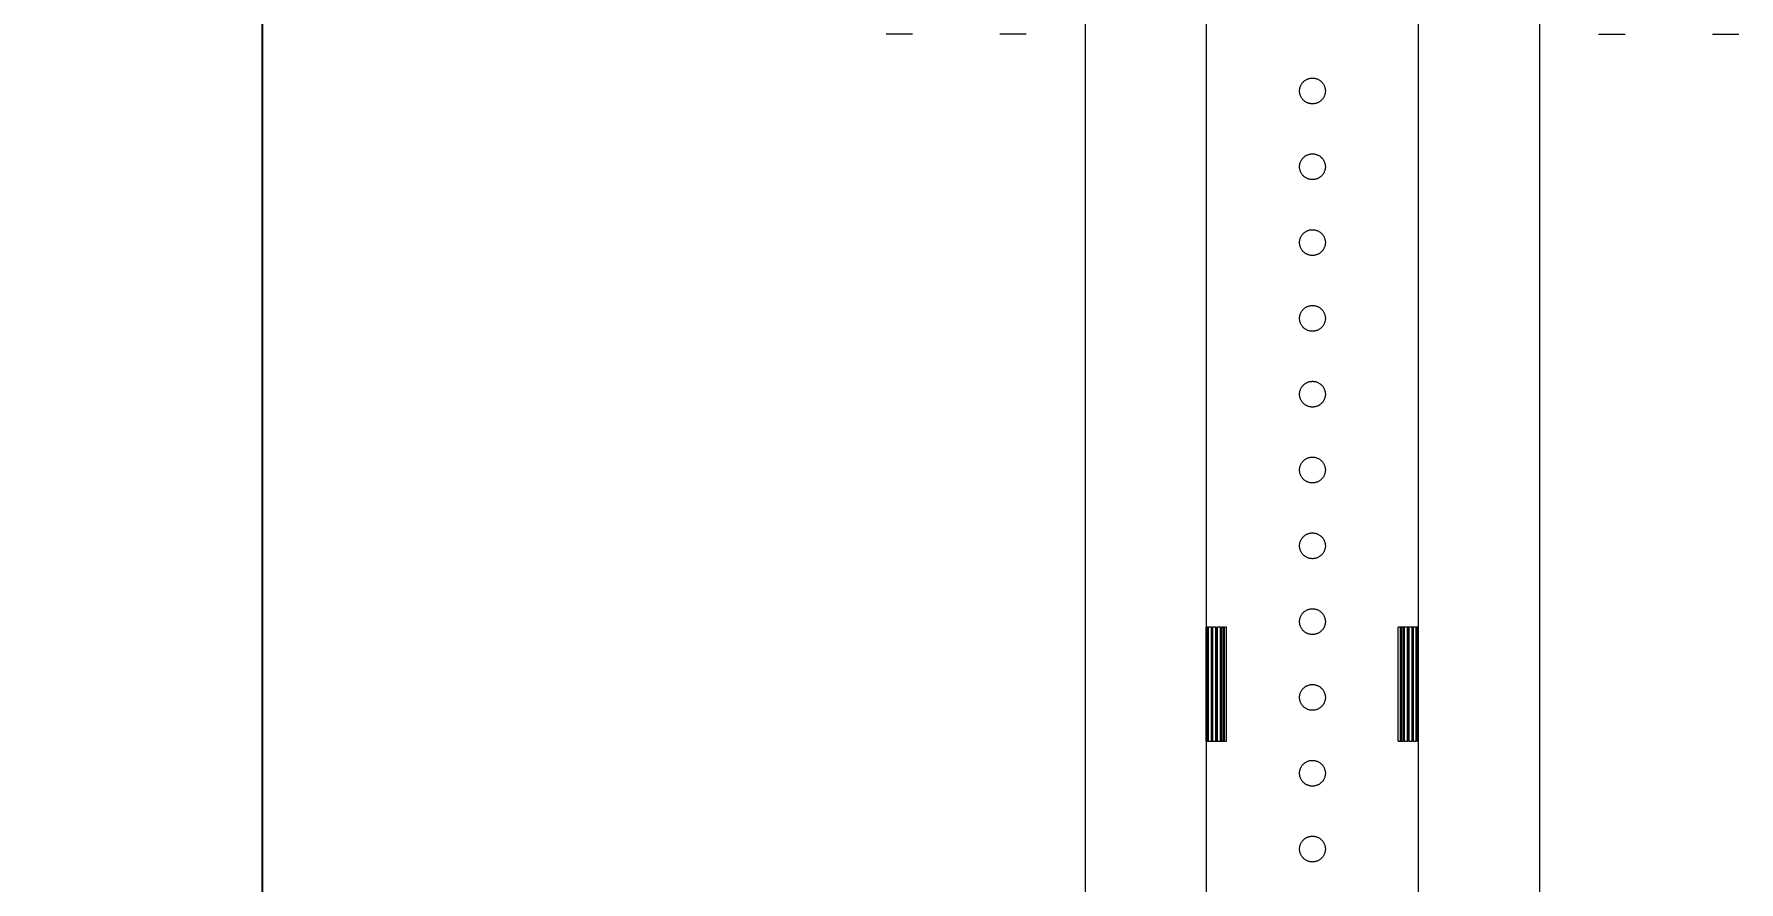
# Model space of a CAD drawing. Header units: millimetres. Extents: x -999 to 4635, y -962 to 3668.
# Drawn here: x -220.2 to 229.5, y 1077.8 to 1301.5 of the extents above; entities that cross this region are included whole.
import ezdxf

# ---------------------------------------------------------------- set-up
doc = ezdxf.new("R2010")
doc.units = ezdxf.units.MM
doc.layers.add('GORUNEN', color=7, linetype='Continuous', lineweight=9)
doc.layers.add('OLCU', color=4, linetype='Continuous', lineweight=9)
doc.styles.add('PI3D', font='arial.ttf')
doc.dimstyles.new('PF_MM', dxfattribs={"dimtxt": 40, "dimasz": 32, "dimexe": 24, "dimexo": 20, "dimgap": 14, "dimtad": 1, "dimdec": 1, "dimtxsty": 'PI3D', "dimcen": 2.5, "dimclrd": 4, "dimclre": 4, "dimclrt": 3, "dimazin": 3, "dimtfac": 1, "dimtmove": 0, "dimatfit": 3})

msp = doc.modelspace()

# ---------------------------------------------------------------- linework, layer by layer
at = {"layer": 'GORUNEN'}
for points in [[(57, 2515), (57, 329.5)], [(89, 2515), (89, 330)], [(145, 330), (145, 2515)], [(177, 329.5), (177, 2515)], [(11.5, 1301.5), (4.5, 1301.5)], [(41.5, 1301.5), (34.5, 1301.5)], [(192.5, 1301.5), (199.5, 1301.5)], [(222.5, 1301.5), (229.5, 1301.5)], [(119.98, 1284.87), (119.9, 1284.72), (119.81, 1284.58), (119.71, 1284.44), (119.6, 1284.31), (119.49, 1284.18), (119.37, 1284.06), (119.25, 1283.95), (119.12, 1283.84), (118.98, 1283.74), (118.84, 1283.64), (118.7, 1283.55), (118.55, 1283.47), (118.39, 1283.4), (118.24, 1283.33), (118.08, 1283.28), (117.92, 1283.23), (117.75, 1283.18), (117.59, 1283.15), (117.42, 1283.13), (117.25, 1283.11), (117.08, 1283.1), (116.91, 1283.1), (116.74, 1283.11), (116.57, 1283.13), (116.41, 1283.15), (116.24, 1283.19), (116.07, 1283.23), (115.91, 1283.28), (115.75, 1283.34), (115.6, 1283.4), (115.44, 1283.48), (115.3, 1283.56), (115.15, 1283.65), (115.01, 1283.74), (114.88, 1283.84), (114.75, 1283.95), (114.62, 1284.07), (114.5, 1284.19), (114.39, 1284.32), (114.29, 1284.45), (114.19, 1284.59), (114.1, 1284.73), (114.01, 1284.88), (113.93, 1285.03), (113.87, 1285.18), (113.8, 1285.34), (113.75, 1285.5), (113.7, 1285.67), (113.67, 1285.83), (113.64, 1286), (113.62, 1286.17), (113.6, 1286.34), (113.6, 1286.5), (113.6, 1286.67), (113.62, 1286.84), (113.64, 1287.01), (113.67, 1287.18), (113.71, 1287.34), (113.75, 1287.51), (113.81, 1287.67), (113.87, 1287.82), (113.94, 1287.98), (114.02, 1288.13)], [(114.02, 1288.13), (114.1, 1288.28), (114.19, 1288.42), (114.29, 1288.56), (114.4, 1288.69), (114.51, 1288.82), (114.63, 1288.94), (114.75, 1289.05), (114.88, 1289.16), (115.02, 1289.26), (115.16, 1289.36), (115.3, 1289.45), (115.45, 1289.53), (115.61, 1289.6), (115.76, 1289.67), (115.92, 1289.72), (116.08, 1289.77), (116.25, 1289.82), (116.41, 1289.85), (116.58, 1289.87), (116.75, 1289.89), (116.92, 1289.9), (117.09, 1289.9), (117.26, 1289.89), (117.43, 1289.87), (117.59, 1289.85), (117.76, 1289.81), (117.93, 1289.77), (118.09, 1289.72), (118.25, 1289.66), (118.4, 1289.6), (118.56, 1289.52), (118.7, 1289.44), (118.85, 1289.35), (118.99, 1289.26), (119.12, 1289.16), (119.25, 1289.05), (119.38, 1288.93), (119.5, 1288.81), (119.61, 1288.68), (119.71, 1288.55), (119.81, 1288.41), (119.9, 1288.27), (119.99, 1288.12), (120.07, 1287.97), (120.13, 1287.82), (120.2, 1287.66), (120.25, 1287.5), (120.3, 1287.33), (120.33, 1287.17), (120.36, 1287), (120.38, 1286.83), (120.4, 1286.66), (120.4, 1286.5), (120.4, 1286.33), (120.38, 1286.16), (120.36, 1285.99), (120.33, 1285.82), (120.29, 1285.66), (120.25, 1285.49), (120.19, 1285.33), (120.13, 1285.18), (120.06, 1285.02), (119.98, 1284.87)], [(114.02, 1268.13), (114.1, 1268.28), (114.19, 1268.42), (114.29, 1268.56), (114.4, 1268.69), (114.51, 1268.82), (114.63, 1268.94), (114.75, 1269.05), (114.88, 1269.16), (115.02, 1269.26), (115.16, 1269.36), (115.3, 1269.45), (115.45, 1269.53), (115.61, 1269.6), (115.76, 1269.67), (115.92, 1269.72), (116.08, 1269.77), (116.25, 1269.82), (116.41, 1269.85), (116.58, 1269.87), (116.75, 1269.89), (116.92, 1269.9), (117.09, 1269.9), (117.26, 1269.89), (117.43, 1269.87), (117.59, 1269.85), (117.76, 1269.81), (117.93, 1269.77), (118.09, 1269.72), (118.25, 1269.66), (118.4, 1269.6), (118.56, 1269.52), (118.7, 1269.44), (118.85, 1269.35), (118.99, 1269.26), (119.12, 1269.16), (119.25, 1269.05), (119.38, 1268.93), (119.5, 1268.81), (119.61, 1268.68), (119.71, 1268.55), (119.81, 1268.41), (119.9, 1268.27), (119.99, 1268.12), (120.07, 1267.97), (120.13, 1267.82), (120.2, 1267.66), (120.25, 1267.5), (120.3, 1267.33), (120.33, 1267.17), (120.36, 1267), (120.38, 1266.83), (120.4, 1266.66), (120.4, 1266.5), (120.4, 1266.33), (120.38, 1266.16), (120.36, 1265.99), (120.33, 1265.82), (120.29, 1265.66), (120.25, 1265.49), (120.19, 1265.33), (120.13, 1265.18), (120.06, 1265.02), (119.98, 1264.87)], [(119.98, 1264.87), (119.9, 1264.72), (119.81, 1264.58), (119.71, 1264.44), (119.6, 1264.31), (119.49, 1264.18), (119.37, 1264.06), (119.25, 1263.95), (119.12, 1263.84), (118.98, 1263.74), (118.84, 1263.64), (118.7, 1263.55), (118.55, 1263.47), (118.39, 1263.4), (118.24, 1263.33), (118.08, 1263.28), (117.92, 1263.23), (117.75, 1263.18), (117.59, 1263.15), (117.42, 1263.13), (117.25, 1263.11), (117.08, 1263.1), (116.91, 1263.1), (116.74, 1263.11), (116.57, 1263.13), (116.41, 1263.15), (116.24, 1263.19), (116.07, 1263.23), (115.91, 1263.28), (115.75, 1263.34), (115.6, 1263.4), (115.44, 1263.48), (115.3, 1263.56), (115.15, 1263.65), (115.01, 1263.74), (114.88, 1263.84), (114.75, 1263.95), (114.62, 1264.07), (114.5, 1264.19), (114.39, 1264.32), (114.29, 1264.45), (114.19, 1264.59), (114.1, 1264.73), (114.01, 1264.88), (113.93, 1265.03), (113.87, 1265.18), (113.8, 1265.34), (113.75, 1265.5), (113.7, 1265.67), (113.67, 1265.83), (113.64, 1266), (113.62, 1266.17), (113.6, 1266.34), (113.6, 1266.5), (113.6, 1266.67), (113.62, 1266.84), (113.64, 1267.01), (113.67, 1267.18), (113.71, 1267.34), (113.75, 1267.51), (113.81, 1267.67), (113.87, 1267.82), (113.94, 1267.98), (114.02, 1268.13)], [(119.98, 1244.87), (119.9, 1244.72), (119.81, 1244.58), (119.71, 1244.44), (119.6, 1244.31), (119.49, 1244.18), (119.37, 1244.06), (119.25, 1243.95), (119.12, 1243.84), (118.98, 1243.74), (118.84, 1243.64), (118.7, 1243.55), (118.55, 1243.47), (118.39, 1243.4), (118.24, 1243.33), (118.08, 1243.28), (117.92, 1243.23), (117.75, 1243.18), (117.59, 1243.15), (117.42, 1243.13), (117.25, 1243.11), (117.08, 1243.1), (116.91, 1243.1), (116.74, 1243.11), (116.57, 1243.13), (116.41, 1243.15), (116.24, 1243.19), (116.07, 1243.23), (115.91, 1243.28), (115.75, 1243.34), (115.6, 1243.4), (115.44, 1243.48), (115.3, 1243.56), (115.15, 1243.65), (115.01, 1243.74), (114.88, 1243.84), (114.75, 1243.95), (114.62, 1244.07), (114.5, 1244.19), (114.39, 1244.32), (114.29, 1244.45), (114.19, 1244.59), (114.1, 1244.73), (114.01, 1244.88), (113.93, 1245.03), (113.87, 1245.18), (113.8, 1245.34), (113.75, 1245.5), (113.7, 1245.67), (113.67, 1245.83), (113.64, 1246), (113.62, 1246.17), (113.6, 1246.34), (113.6, 1246.5), (113.6, 1246.67), (113.62, 1246.84), (113.64, 1247.01), (113.67, 1247.18), (113.71, 1247.34), (113.75, 1247.51), (113.81, 1247.67), (113.87, 1247.82), (113.94, 1247.98), (114.02, 1248.13)], [(114.02, 1248.13), (114.1, 1248.28), (114.19, 1248.42), (114.29, 1248.56), (114.4, 1248.69), (114.51, 1248.82), (114.63, 1248.94), (114.75, 1249.05), (114.88, 1249.16), (115.02, 1249.26), (115.16, 1249.36), (115.3, 1249.45), (115.45, 1249.53), (115.61, 1249.6), (115.76, 1249.67), (115.92, 1249.72), (116.08, 1249.77), (116.25, 1249.82), (116.41, 1249.85), (116.58, 1249.87), (116.75, 1249.89), (116.92, 1249.9), (117.09, 1249.9), (117.26, 1249.89), (117.43, 1249.87), (117.59, 1249.85), (117.76, 1249.81), (117.93, 1249.77), (118.09, 1249.72), (118.25, 1249.66), (118.4, 1249.6), (118.56, 1249.52), (118.7, 1249.44), (118.85, 1249.35), (118.99, 1249.26), (119.12, 1249.16), (119.25, 1249.05), (119.38, 1248.93), (119.5, 1248.81), (119.61, 1248.68), (119.71, 1248.55), (119.81, 1248.41), (119.9, 1248.27), (119.99, 1248.12), (120.07, 1247.97), (120.13, 1247.82), (120.2, 1247.66), (120.25, 1247.5), (120.3, 1247.33), (120.33, 1247.17), (120.36, 1247), (120.38, 1246.83), (120.4, 1246.66), (120.4, 1246.5), (120.4, 1246.33), (120.38, 1246.16), (120.36, 1245.99), (120.33, 1245.82), (120.29, 1245.66), (120.25, 1245.49), (120.19, 1245.33), (120.13, 1245.18), (120.06, 1245.02), (119.98, 1244.87)], [(119.98, 1224.87), (119.9, 1224.72), (119.81, 1224.58), (119.71, 1224.44), (119.6, 1224.31), (119.49, 1224.18), (119.37, 1224.06), (119.25, 1223.95), (119.12, 1223.84), (118.98, 1223.74), (118.84, 1223.64), (118.7, 1223.55), (118.55, 1223.47), (118.39, 1223.4), (118.24, 1223.33), (118.08, 1223.28), (117.92, 1223.23), (117.75, 1223.18), (117.59, 1223.15), (117.42, 1223.13), (117.25, 1223.11), (117.08, 1223.1), (116.91, 1223.1), (116.74, 1223.11), (116.57, 1223.13), (116.41, 1223.15), (116.24, 1223.19), (116.07, 1223.23), (115.91, 1223.28), (115.75, 1223.34), (115.6, 1223.4), (115.44, 1223.48), (115.3, 1223.56), (115.15, 1223.65), (115.01, 1223.74), (114.88, 1223.84), (114.75, 1223.95), (114.62, 1224.07), (114.5, 1224.19), (114.39, 1224.32), (114.29, 1224.45), (114.19, 1224.59), (114.1, 1224.73), (114.01, 1224.88), (113.93, 1225.03), (113.87, 1225.18), (113.8, 1225.34), (113.75, 1225.5), (113.7, 1225.67), (113.67, 1225.83), (113.64, 1226), (113.62, 1226.17), (113.6, 1226.34), (113.6, 1226.5), (113.6, 1226.67), (113.62, 1226.84), (113.64, 1227.01), (113.67, 1227.18), (113.71, 1227.34), (113.75, 1227.51), (113.81, 1227.67), (113.87, 1227.82), (113.94, 1227.98), (114.02, 1228.13)], [(114.02, 1228.13), (114.1, 1228.28), (114.19, 1228.42), (114.29, 1228.56), (114.4, 1228.69), (114.51, 1228.82), (114.63, 1228.94), (114.75, 1229.05), (114.88, 1229.16), (115.02, 1229.26), (115.16, 1229.36), (115.3, 1229.45), (115.45, 1229.53), (115.61, 1229.6), (115.76, 1229.67), (115.92, 1229.72), (116.08, 1229.77), (116.25, 1229.82), (116.41, 1229.85), (116.58, 1229.87), (116.75, 1229.89), (116.92, 1229.9), (117.09, 1229.9), (117.26, 1229.89), (117.43, 1229.87), (117.59, 1229.85), (117.76, 1229.81), (117.93, 1229.77), (118.09, 1229.72), (118.25, 1229.66), (118.4, 1229.6), (118.56, 1229.52), (118.7, 1229.44), (118.85, 1229.35), (118.99, 1229.26), (119.12, 1229.16), (119.25, 1229.05), (119.38, 1228.93), (119.5, 1228.81), (119.61, 1228.68), (119.71, 1228.55), (119.81, 1228.41), (119.9, 1228.27), (119.99, 1228.12), (120.07, 1227.97), (120.13, 1227.82), (120.2, 1227.66), (120.25, 1227.5), (120.3, 1227.33), (120.33, 1227.17), (120.36, 1227), (120.38, 1226.83), (120.4, 1226.66), (120.4, 1226.5), (120.4, 1226.33), (120.38, 1226.16), (120.36, 1225.99), (120.33, 1225.82), (120.29, 1225.66), (120.25, 1225.49), (120.19, 1225.33), (120.13, 1225.18), (120.06, 1225.02), (119.98, 1224.87)], [(114.02, 1208.13), (114.1, 1208.28), (114.19, 1208.42), (114.29, 1208.56), (114.4, 1208.69), (114.51, 1208.82), (114.63, 1208.94), (114.75, 1209.05), (114.88, 1209.16), (115.02, 1209.26), (115.16, 1209.36), (115.3, 1209.45), (115.45, 1209.53), (115.61, 1209.6), (115.76, 1209.67), (115.92, 1209.72), (116.08, 1209.77), (116.25, 1209.82), (116.41, 1209.85), (116.58, 1209.87), (116.75, 1209.89), (116.92, 1209.9), (117.09, 1209.9), (117.26, 1209.89), (117.43, 1209.87), (117.59, 1209.85), (117.76, 1209.81), (117.93, 1209.77), (118.09, 1209.72), (118.25, 1209.66), (118.4, 1209.6), (118.56, 1209.52), (118.7, 1209.44), (118.85, 1209.35), (118.99, 1209.26), (119.12, 1209.16), (119.25, 1209.05), (119.38, 1208.93), (119.5, 1208.81), (119.61, 1208.68), (119.71, 1208.55), (119.81, 1208.41), (119.9, 1208.27), (119.99, 1208.12), (120.07, 1207.97), (120.13, 1207.82), (120.2, 1207.66), (120.25, 1207.5), (120.3, 1207.33), (120.33, 1207.17), (120.36, 1207), (120.38, 1206.83), (120.4, 1206.66), (120.4, 1206.5), (120.4, 1206.33), (120.38, 1206.16), (120.36, 1205.99), (120.33, 1205.82), (120.29, 1205.66), (120.25, 1205.49), (120.19, 1205.33), (120.13, 1205.18), (120.06, 1205.02), (119.98, 1204.87)], [(119.98, 1204.87), (119.9, 1204.72), (119.81, 1204.58), (119.71, 1204.44), (119.6, 1204.31), (119.49, 1204.18), (119.37, 1204.06), (119.25, 1203.95), (119.12, 1203.84), (118.98, 1203.74), (118.84, 1203.64), (118.7, 1203.55), (118.55, 1203.47), (118.39, 1203.4), (118.24, 1203.33), (118.08, 1203.28), (117.92, 1203.23), (117.75, 1203.18), (117.59, 1203.15), (117.42, 1203.13), (117.25, 1203.11), (117.08, 1203.1), (116.91, 1203.1), (116.74, 1203.11), (116.57, 1203.13), (116.41, 1203.15), (116.24, 1203.19), (116.07, 1203.23), (115.91, 1203.28), (115.75, 1203.34), (115.6, 1203.4), (115.44, 1203.48), (115.3, 1203.56), (115.15, 1203.65), (115.01, 1203.74), (114.88, 1203.84), (114.75, 1203.95), (114.62, 1204.07), (114.5, 1204.19), (114.39, 1204.32), (114.29, 1204.45), (114.19, 1204.59), (114.1, 1204.73), (114.01, 1204.88), (113.93, 1205.03), (113.87, 1205.18), (113.8, 1205.34), (113.75, 1205.5), (113.7, 1205.67), (113.67, 1205.83), (113.64, 1206), (113.62, 1206.17), (113.6, 1206.34), (113.6, 1206.5), (113.6, 1206.67), (113.62, 1206.84), (113.64, 1207.01), (113.67, 1207.18), (113.71, 1207.34), (113.75, 1207.51), (113.81, 1207.67), (113.87, 1207.82), (113.94, 1207.98), (114.02, 1208.13)], [(119.98, 1184.87), (119.9, 1184.72), (119.81, 1184.58), (119.71, 1184.44), (119.6, 1184.31), (119.49, 1184.18), (119.37, 1184.06), (119.25, 1183.95), (119.12, 1183.84), (118.98, 1183.74), (118.84, 1183.64), (118.7, 1183.55), (118.55, 1183.47), (118.39, 1183.4), (118.24, 1183.33), (118.08, 1183.28), (117.92, 1183.23), (117.75, 1183.18), (117.59, 1183.15), (117.42, 1183.13), (117.25, 1183.11), (117.08, 1183.1), (116.91, 1183.1), (116.74, 1183.11), (116.57, 1183.13), (116.41, 1183.15), (116.24, 1183.19), (116.07, 1183.23), (115.91, 1183.28), (115.75, 1183.34), (115.6, 1183.4), (115.44, 1183.48), (115.3, 1183.56), (115.15, 1183.65), (115.01, 1183.74), (114.88, 1183.84), (114.75, 1183.95), (114.62, 1184.07), (114.5, 1184.19), (114.39, 1184.32), (114.29, 1184.45), (114.19, 1184.59), (114.1, 1184.73), (114.01, 1184.88), (113.93, 1185.03), (113.87, 1185.18), (113.8, 1185.34), (113.75, 1185.5), (113.7, 1185.67), (113.67, 1185.83), (113.64, 1186), (113.62, 1186.17), (113.6, 1186.34), (113.6, 1186.5), (113.6, 1186.67), (113.62, 1186.84), (113.64, 1187.01), (113.67, 1187.18), (113.71, 1187.34), (113.75, 1187.51), (113.81, 1187.67), (113.87, 1187.82), (113.94, 1187.98), (114.02, 1188.13)], [(114.02, 1188.13), (114.1, 1188.28), (114.19, 1188.42), (114.29, 1188.56), (114.4, 1188.69), (114.51, 1188.82), (114.63, 1188.94), (114.75, 1189.05), (114.88, 1189.16), (115.02, 1189.26), (115.16, 1189.36), (115.3, 1189.45), (115.45, 1189.53), (115.61, 1189.6), (115.76, 1189.67), (115.92, 1189.72), (116.08, 1189.77), (116.25, 1189.82), (116.41, 1189.85), (116.58, 1189.87), (116.75, 1189.89), (116.92, 1189.9), (117.09, 1189.9), (117.26, 1189.89), (117.43, 1189.87), (117.59, 1189.85), (117.76, 1189.81), (117.93, 1189.77), (118.09, 1189.72), (118.25, 1189.66), (118.4, 1189.6), (118.56, 1189.52), (118.7, 1189.44), (118.85, 1189.35), (118.99, 1189.26), (119.12, 1189.16), (119.25, 1189.05), (119.38, 1188.93), (119.5, 1188.81), (119.61, 1188.68), (119.71, 1188.55), (119.81, 1188.41), (119.9, 1188.27), (119.99, 1188.12), (120.07, 1187.97), (120.13, 1187.82), (120.2, 1187.66), (120.25, 1187.5), (120.3, 1187.33), (120.33, 1187.17), (120.36, 1187), (120.38, 1186.83), (120.4, 1186.66), (120.4, 1186.5), (120.4, 1186.33), (120.38, 1186.16), (120.36, 1185.99), (120.33, 1185.82), (120.29, 1185.66), (120.25, 1185.49), (120.19, 1185.33), (120.13, 1185.18), (120.06, 1185.02), (119.98, 1184.87)], [(114.02, 1168.13), (114.1, 1168.28), (114.19, 1168.42), (114.29, 1168.56), (114.4, 1168.69), (114.51, 1168.82), (114.63, 1168.94), (114.75, 1169.05), (114.88, 1169.16), (115.02, 1169.26), (115.16, 1169.36), (115.3, 1169.45), (115.45, 1169.53), (115.61, 1169.6), (115.76, 1169.67), (115.92, 1169.72), (116.08, 1169.77), (116.25, 1169.82), (116.41, 1169.85), (116.58, 1169.87), (116.75, 1169.89), (116.92, 1169.9), (117.09, 1169.9), (117.26, 1169.89), (117.43, 1169.87), (117.59, 1169.85), (117.76, 1169.81), (117.93, 1169.77), (118.09, 1169.72), (118.25, 1169.66), (118.4, 1169.6), (118.56, 1169.52), (118.7, 1169.44), (118.85, 1169.35), (118.99, 1169.26), (119.12, 1169.16), (119.25, 1169.05), (119.38, 1168.93), (119.5, 1168.81), (119.61, 1168.68), (119.71, 1168.55), (119.81, 1168.41), (119.9, 1168.27), (119.99, 1168.12), (120.07, 1167.97), (120.13, 1167.82), (120.2, 1167.66), (120.25, 1167.5), (120.3, 1167.33), (120.33, 1167.17), (120.36, 1167), (120.38, 1166.83), (120.4, 1166.66), (120.4, 1166.5), (120.4, 1166.33), (120.38, 1166.16), (120.36, 1165.99), (120.33, 1165.82), (120.29, 1165.66), (120.25, 1165.49), (120.19, 1165.33), (120.13, 1165.18), (120.06, 1165.02), (119.98, 1164.87)], [(119.98, 1164.87), (119.9, 1164.72), (119.81, 1164.58), (119.71, 1164.44), (119.6, 1164.31), (119.49, 1164.18), (119.37, 1164.06), (119.25, 1163.95), (119.12, 1163.84), (118.98, 1163.74), (118.84, 1163.64), (118.7, 1163.55), (118.55, 1163.47), (118.39, 1163.4), (118.24, 1163.33), (118.08, 1163.28), (117.92, 1163.23), (117.75, 1163.18), (117.59, 1163.15), (117.42, 1163.13), (117.25, 1163.11), (117.08, 1163.1), (116.91, 1163.1), (116.74, 1163.11), (116.57, 1163.13), (116.41, 1163.15), (116.24, 1163.19), (116.07, 1163.23), (115.91, 1163.28), (115.75, 1163.34), (115.6, 1163.4), (115.44, 1163.48), (115.3, 1163.56), (115.15, 1163.65), (115.01, 1163.74), (114.88, 1163.84), (114.75, 1163.95), (114.62, 1164.07), (114.5, 1164.19), (114.39, 1164.32), (114.29, 1164.45), (114.19, 1164.59), (114.1, 1164.73), (114.01, 1164.88), (113.93, 1165.03), (113.87, 1165.18), (113.8, 1165.34), (113.75, 1165.5), (113.7, 1165.67), (113.67, 1165.83), (113.64, 1166), (113.62, 1166.17), (113.6, 1166.34), (113.6, 1166.5), (113.6, 1166.67), (113.62, 1166.84), (113.64, 1167.01), (113.67, 1167.18), (113.71, 1167.34), (113.75, 1167.51), (113.81, 1167.67), (113.87, 1167.82), (113.94, 1167.98), (114.02, 1168.13)], [(119.98, 1144.87), (119.9, 1144.72), (119.81, 1144.58), (119.71, 1144.44), (119.6, 1144.31), (119.49, 1144.18), (119.37, 1144.06), (119.25, 1143.95), (119.12, 1143.84), (118.98, 1143.74), (118.84, 1143.64), (118.7, 1143.55), (118.55, 1143.47), (118.39, 1143.4), (118.24, 1143.33), (118.08, 1143.28), (117.92, 1143.23), (117.75, 1143.18), (117.59, 1143.15), (117.42, 1143.13), (117.25, 1143.11), (117.08, 1143.1), (116.91, 1143.1), (116.74, 1143.11), (116.57, 1143.13), (116.41, 1143.15), (116.24, 1143.19), (116.07, 1143.23), (115.91, 1143.28), (115.75, 1143.34), (115.6, 1143.4), (115.44, 1143.48), (115.3, 1143.56), (115.15, 1143.65), (115.01, 1143.74), (114.88, 1143.84), (114.75, 1143.95), (114.62, 1144.07), (114.5, 1144.19), (114.39, 1144.32), (114.29, 1144.45), (114.19, 1144.59), (114.1, 1144.73), (114.01, 1144.88), (113.93, 1145.03), (113.87, 1145.18), (113.8, 1145.34), (113.75, 1145.5), (113.7, 1145.67), (113.67, 1145.83), (113.64, 1146), (113.62, 1146.17), (113.6, 1146.34), (113.6, 1146.5), (113.6, 1146.67), (113.62, 1146.84), (113.64, 1147.01), (113.67, 1147.18), (113.71, 1147.34), (113.75, 1147.51), (113.81, 1147.67), (113.87, 1147.82), (113.94, 1147.98), (114.02, 1148.13)], [(114.02, 1148.13), (114.1, 1148.28), (114.19, 1148.42), (114.29, 1148.56), (114.4, 1148.69), (114.51, 1148.82), (114.63, 1148.94), (114.75, 1149.05), (114.88, 1149.16), (115.02, 1149.26), (115.16, 1149.36), (115.3, 1149.45), (115.45, 1149.53), (115.61, 1149.6), (115.76, 1149.67), (115.92, 1149.72), (116.08, 1149.77), (116.25, 1149.82), (116.41, 1149.85), (116.58, 1149.87), (116.75, 1149.89), (116.92, 1149.9), (117.09, 1149.9), (117.26, 1149.89), (117.43, 1149.87), (117.59, 1149.85), (117.76, 1149.81), (117.93, 1149.77), (118.09, 1149.72), (118.25, 1149.66), (118.4, 1149.6), (118.56, 1149.52), (118.7, 1149.44), (118.85, 1149.35), (118.99, 1149.26), (119.12, 1149.16), (119.25, 1149.05), (119.38, 1148.93), (119.5, 1148.81), (119.61, 1148.68), (119.71, 1148.55), (119.81, 1148.41), (119.9, 1148.27), (119.99, 1148.12), (120.07, 1147.97), (120.13, 1147.82), (120.2, 1147.66), (120.25, 1147.5), (120.3, 1147.33), (120.33, 1147.17), (120.36, 1147), (120.38, 1146.83), (120.4, 1146.66), (120.4, 1146.5), (120.4, 1146.33), (120.38, 1146.16), (120.36, 1145.99), (120.33, 1145.82), (120.29, 1145.66), (120.25, 1145.49), (120.19, 1145.33), (120.13, 1145.18), (120.06, 1145.02), (119.98, 1144.87)], [(89, 1115), (89, 1145)], [(89.29, 1145), (89, 1145)], [(89.29, 1145), (89.6, 1145)], [(89.29, 1115), (89.29, 1145)], [(90.35, 1145), (89.6, 1145)], [(89.6, 1115), (89.6, 1145)], [(89.6, 1115), (89.6, 1145)], [(90.35, 1145), (90.72, 1145)], [(90.35, 1115), (90.35, 1145)], [(91.51, 1145), (90.72, 1145)], [(90.72, 1115), (90.72, 1145)], [(90.72, 1115), (90.72, 1145)], [(91.51, 1145), (91.87, 1145)], [(91.51, 1115), (91.51, 1145)], [(91.87, 1145), (91.93, 1145)], [(91.87, 1115), (91.87, 1145)], [(92.72, 1145), (91.93, 1145)], [(91.93, 1115), (91.93, 1145)], [(92.72, 1145), (92.84, 1145)], [(92.72, 1115), (92.72, 1145)], [(92.84, 1145), (93.05, 1145)], [(92.84, 1115), (92.84, 1145)], [(93.55, 1145), (93.05, 1145)], [(93.05, 1115), (93.05, 1145)], [(93.55, 1145), (93.76, 1145)], [(93.55, 1115), (93.55, 1145)], [(94.36, 1145), (93.76, 1145)], [(93.76, 1115), (93.76, 1145)], [(94.36, 1115), (94.36, 1145)], [(139.64, 1115), (139.64, 1145)], [(140.24, 1145), (139.64, 1145)], [(140.45, 1145), (140.24, 1145)], [(140.24, 1115), (140.24, 1145)], [(140.95, 1145), (140.45, 1145)], [(140.45, 1115), (140.45, 1145)], [(141.16, 1145), (140.95, 1145)], [(140.95, 1115), (140.95, 1145)], [(141.28, 1145), (141.16, 1145)], [(141.16, 1115), (141.16, 1145)], [(142.07, 1145), (141.28, 1145)], [(141.28, 1115), (141.28, 1145)], [(142.13, 1145), (142.07, 1145)], [(142.07, 1115), (142.07, 1145)], [(142.49, 1145), (142.13, 1145)], [(142.13, 1115), (142.13, 1145)], [(143.28, 1145), (142.49, 1145)], [(142.49, 1115), (142.49, 1145)], [(143.65, 1145), (143.28, 1145)], [(143.28, 1115), (143.28, 1145)], [(144.4, 1145), (143.65, 1145)], [(143.65, 1115), (143.65, 1145)], [(144.71, 1145), (144.4, 1145)], [(144.4, 1115), (144.4, 1145)], [(145, 1145), (144.71, 1145)], [(144.71, 1115), (144.71, 1145)], [(145, 1115), (145, 1145)], [(114.02, 1128.13), (114.1, 1128.28), (114.19, 1128.42), (114.29, 1128.56), (114.4, 1128.69), (114.51, 1128.82), (114.63, 1128.94), (114.75, 1129.05), (114.88, 1129.16), (115.02, 1129.26), (115.16, 1129.36), (115.3, 1129.45), (115.45, 1129.53), (115.61, 1129.6), (115.76, 1129.67), (115.92, 1129.72), (116.08, 1129.77), (116.25, 1129.82), (116.41, 1129.85), (116.58, 1129.87), (116.75, 1129.89), (116.92, 1129.9), (117.09, 1129.9), (117.26, 1129.89), (117.43, 1129.87), (117.59, 1129.85), (117.76, 1129.81), (117.93, 1129.77), (118.09, 1129.72), (118.25, 1129.66), (118.4, 1129.6), (118.56, 1129.52), (118.7, 1129.44), (118.85, 1129.35), (118.99, 1129.26), (119.12, 1129.16), (119.25, 1129.05), (119.38, 1128.93), (119.5, 1128.81), (119.61, 1128.68), (119.71, 1128.55), (119.81, 1128.41), (119.9, 1128.27), (119.99, 1128.12), (120.07, 1127.97), (120.13, 1127.82), (120.2, 1127.66), (120.25, 1127.5), (120.3, 1127.33), (120.33, 1127.17), (120.36, 1127), (120.38, 1126.83), (120.4, 1126.66), (120.4, 1126.5), (120.4, 1126.33), (120.38, 1126.16), (120.36, 1125.99), (120.33, 1125.82), (120.29, 1125.66), (120.25, 1125.49), (120.19, 1125.33), (120.13, 1125.18), (120.06, 1125.02), (119.98, 1124.87)], [(119.98, 1124.87), (119.9, 1124.72), (119.81, 1124.58), (119.71, 1124.44), (119.6, 1124.31), (119.49, 1124.18), (119.37, 1124.06), (119.25, 1123.95), (119.12, 1123.84), (118.98, 1123.74), (118.84, 1123.64), (118.7, 1123.55), (118.55, 1123.47), (118.39, 1123.4), (118.24, 1123.33), (118.08, 1123.28), (117.92, 1123.23), (117.75, 1123.18), (117.59, 1123.15), (117.42, 1123.13), (117.25, 1123.11), (117.08, 1123.1), (116.91, 1123.1), (116.74, 1123.11), (116.57, 1123.13), (116.41, 1123.15), (116.24, 1123.19), (116.07, 1123.23), (115.91, 1123.28), (115.75, 1123.34), (115.6, 1123.4), (115.44, 1123.48), (115.3, 1123.56), (115.15, 1123.65), (115.01, 1123.74), (114.88, 1123.84), (114.75, 1123.95), (114.62, 1124.07), (114.5, 1124.19), (114.39, 1124.32), (114.29, 1124.45), (114.19, 1124.59), (114.1, 1124.73), (114.01, 1124.88), (113.93, 1125.03), (113.87, 1125.18), (113.8, 1125.34), (113.75, 1125.5), (113.7, 1125.67), (113.67, 1125.83), (113.64, 1126), (113.62, 1126.17), (113.6, 1126.34), (113.6, 1126.5), (113.6, 1126.67), (113.62, 1126.84), (113.64, 1127.01), (113.67, 1127.18), (113.71, 1127.34), (113.75, 1127.51), (113.81, 1127.67), (113.87, 1127.82), (113.94, 1127.98), (114.02, 1128.13)], [(89, 1115), (89.29, 1115)], [(89.29, 1115), (89.6, 1115)], [(89.6, 1115), (90.35, 1115)], [(90.35, 1115), (90.72, 1115)], [(90.72, 1115), (91.51, 1115)], [(91.51, 1115), (91.87, 1115)], [(91.87, 1115), (91.93, 1115)], [(91.93, 1115), (92.72, 1115)], [(92.72, 1115), (92.84, 1115)], [(92.84, 1115), (93.05, 1115)], [(93.05, 1115), (93.55, 1115)], [(93.55, 1115), (93.76, 1115)], [(93.76, 1115), (94.36, 1115)], [(139.64, 1115), (140.24, 1115)], [(140.45, 1115), (140.24, 1115)], [(140.45, 1115), (140.95, 1115)], [(141.16, 1115), (140.95, 1115)], [(141.28, 1115), (141.16, 1115)], [(141.28, 1115), (142.07, 1115)], [(142.13, 1115), (142.07, 1115)], [(142.49, 1115), (142.13, 1115)], [(142.49, 1115), (143.28, 1115)], [(143.65, 1115), (143.28, 1115)], [(143.65, 1115), (144.4, 1115)], [(144.71, 1115), (144.4, 1115)], [(144.71, 1115), (145, 1115)], [(119.98, 1104.87), (119.9, 1104.72), (119.81, 1104.58), (119.71, 1104.44), (119.6, 1104.31), (119.49, 1104.18), (119.37, 1104.06), (119.25, 1103.95), (119.12, 1103.84), (118.98, 1103.74), (118.84, 1103.64), (118.7, 1103.55), (118.55, 1103.47), (118.39, 1103.4), (118.24, 1103.33), (118.08, 1103.28), (117.92, 1103.23), (117.75, 1103.18), (117.59, 1103.15), (117.42, 1103.13), (117.25, 1103.11), (117.08, 1103.1), (116.91, 1103.1), (116.74, 1103.11), (116.57, 1103.13), (116.41, 1103.15), (116.24, 1103.19), (116.07, 1103.23), (115.91, 1103.28), (115.75, 1103.34), (115.6, 1103.4), (115.44, 1103.48), (115.3, 1103.56), (115.15, 1103.65), (115.01, 1103.74), (114.88, 1103.84), (114.75, 1103.95), (114.62, 1104.07), (114.5, 1104.19), (114.39, 1104.32), (114.29, 1104.45), (114.19, 1104.59), (114.1, 1104.73), (114.01, 1104.88), (113.93, 1105.03), (113.87, 1105.18), (113.8, 1105.34), (113.75, 1105.5), (113.7, 1105.67), (113.67, 1105.83), (113.64, 1106), (113.62, 1106.17), (113.6, 1106.34), (113.6, 1106.5), (113.6, 1106.67), (113.62, 1106.84), (113.64, 1107.01), (113.67, 1107.18), (113.71, 1107.34), (113.75, 1107.51), (113.81, 1107.67), (113.87, 1107.82), (113.94, 1107.98), (114.02, 1108.13)], [(114.02, 1108.13), (114.1, 1108.28), (114.19, 1108.42), (114.29, 1108.56), (114.4, 1108.69), (114.51, 1108.82), (114.63, 1108.94), (114.75, 1109.05), (114.88, 1109.16), (115.02, 1109.26), (115.16, 1109.36), (115.3, 1109.45), (115.45, 1109.53), (115.61, 1109.6), (115.76, 1109.67), (115.92, 1109.72), (116.08, 1109.77), (116.25, 1109.82), (116.41, 1109.85), (116.58, 1109.87), (116.75, 1109.89), (116.92, 1109.9), (117.09, 1109.9), (117.26, 1109.89), (117.43, 1109.87), (117.59, 1109.85), (117.76, 1109.81), (117.93, 1109.77), (118.09, 1109.72), (118.25, 1109.66), (118.4, 1109.6), (118.56, 1109.52), (118.7, 1109.44), (118.85, 1109.35), (118.99, 1109.26), (119.12, 1109.16), (119.25, 1109.05), (119.38, 1108.93), (119.5, 1108.81), (119.61, 1108.68), (119.71, 1108.55), (119.81, 1108.41), (119.9, 1108.27), (119.99, 1108.12), (120.07, 1107.97), (120.13, 1107.82), (120.2, 1107.66), (120.25, 1107.5), (120.3, 1107.33), (120.33, 1107.17), (120.36, 1107), (120.38, 1106.83), (120.4, 1106.66), (120.4, 1106.5), (120.4, 1106.33), (120.38, 1106.16), (120.36, 1105.99), (120.33, 1105.82), (120.29, 1105.66), (120.25, 1105.49), (120.19, 1105.33), (120.13, 1105.18), (120.06, 1105.02), (119.98, 1104.87)], [(114.02, 1088.13), (114.1, 1088.28), (114.19, 1088.42), (114.29, 1088.56), (114.4, 1088.69), (114.51, 1088.82), (114.63, 1088.94), (114.75, 1089.05), (114.88, 1089.16), (115.02, 1089.26), (115.16, 1089.36), (115.3, 1089.45), (115.45, 1089.53), (115.61, 1089.6), (115.76, 1089.67), (115.92, 1089.72), (116.08, 1089.77), (116.25, 1089.82), (116.41, 1089.85), (116.58, 1089.87), (116.75, 1089.89), (116.92, 1089.9), (117.09, 1089.9), (117.26, 1089.89), (117.43, 1089.87), (117.59, 1089.85), (117.76, 1089.81), (117.93, 1089.77), (118.09, 1089.72), (118.25, 1089.66), (118.4, 1089.6), (118.56, 1089.52), (118.7, 1089.44), (118.85, 1089.35), (118.99, 1089.26), (119.12, 1089.16), (119.25, 1089.05), (119.38, 1088.93), (119.5, 1088.81), (119.61, 1088.68), (119.71, 1088.55), (119.81, 1088.41), (119.9, 1088.27), (119.99, 1088.12), (120.07, 1087.97), (120.13, 1087.82), (120.2, 1087.66), (120.25, 1087.5), (120.3, 1087.33), (120.33, 1087.17), (120.36, 1087), (120.38, 1086.83), (120.4, 1086.66), (120.4, 1086.5), (120.4, 1086.33), (120.38, 1086.16), (120.36, 1085.99), (120.33, 1085.82), (120.29, 1085.66), (120.25, 1085.49), (120.19, 1085.33), (120.13, 1085.18), (120.06, 1085.02), (119.98, 1084.87)], [(119.98, 1084.87), (119.9, 1084.72), (119.81, 1084.58), (119.71, 1084.44), (119.6, 1084.31), (119.49, 1084.18), (119.37, 1084.06), (119.25, 1083.95), (119.12, 1083.84), (118.98, 1083.74), (118.84, 1083.64), (118.7, 1083.55), (118.55, 1083.47), (118.39, 1083.4), (118.24, 1083.33), (118.08, 1083.28), (117.92, 1083.23), (117.75, 1083.18), (117.59, 1083.15), (117.42, 1083.13), (117.25, 1083.11), (117.08, 1083.1), (116.91, 1083.1), (116.74, 1083.11), (116.57, 1083.13), (116.41, 1083.15), (116.24, 1083.19), (116.07, 1083.23), (115.91, 1083.28), (115.75, 1083.34), (115.6, 1083.4), (115.44, 1083.48), (115.3, 1083.56), (115.15, 1083.65), (115.01, 1083.74), (114.88, 1083.84), (114.75, 1083.95), (114.62, 1084.07), (114.5, 1084.19), (114.39, 1084.32), (114.29, 1084.45), (114.19, 1084.59), (114.1, 1084.73), (114.01, 1084.88), (113.93, 1085.03), (113.87, 1085.18), (113.8, 1085.34), (113.75, 1085.5), (113.7, 1085.67), (113.67, 1085.83), (113.64, 1086), (113.62, 1086.17), (113.6, 1086.34), (113.6, 1086.5), (113.6, 1086.67), (113.62, 1086.84), (113.64, 1087.01), (113.67, 1087.18), (113.71, 1087.34), (113.75, 1087.51), (113.81, 1087.67), (113.87, 1087.82), (113.94, 1087.98), (114.02, 1088.13)]]:
    msp.add_lwpolyline(points, dxfattribs=at)

# ---------------------------------------------------------------- dimensions: what is measured, and where the dimension line sits
at = {"layer": 'OLCU'}
msp.add_linear_dim(base=(-160, 0), p1=(0, 0), p2=(0, 3067.12), angle=90, dimstyle='PF_MM', dxfattribs=at).render()

doc.saveas('drawing.dxf')
